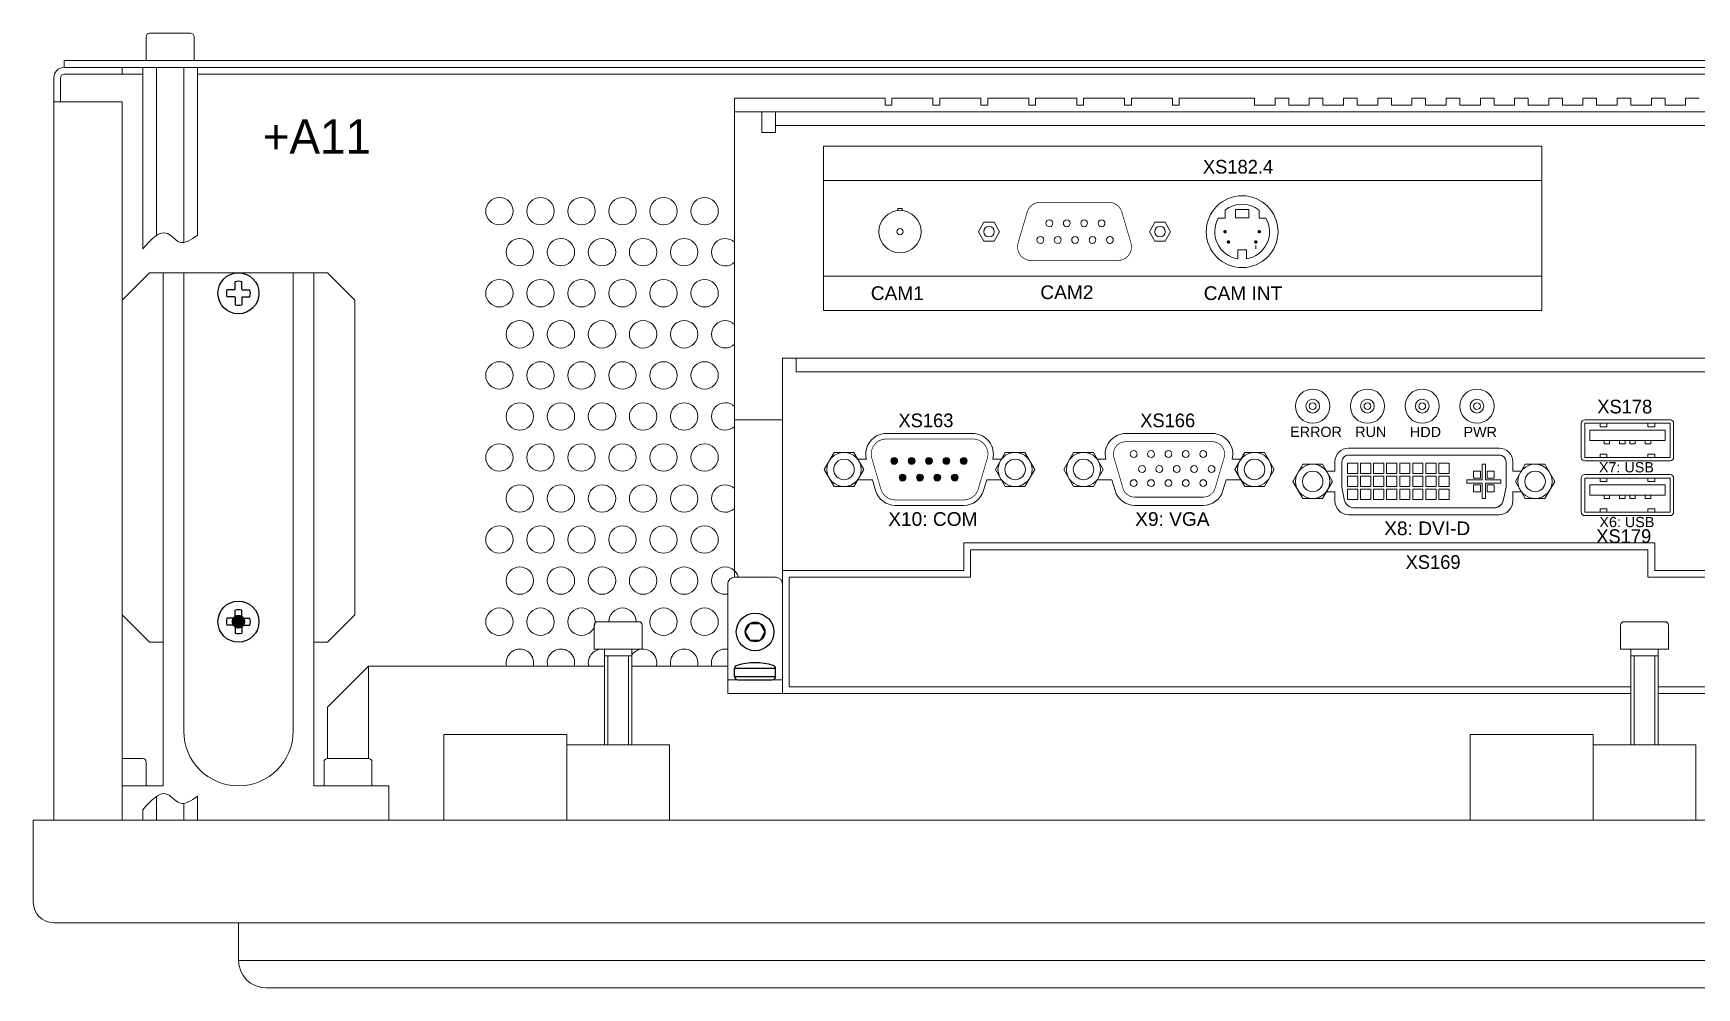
# Model space of a CAD drawing. Extents: x -2364 to 9601, y -871 to 1549.
# Drawn here: x -855.1 to -611.9, y 1388 to 1527.5 of the extents above; entities that cross this region are included whole.
import ezdxf

# ---------------------------------------------------------------- set-up
doc = ezdxf.new("R2010")
doc.units = 0
doc.layers.get('0').update_dxf_attribs({"linetype": 'CONTINUOUS'})
for name, color, linetype in [('50C', 7, 'CONTINUOUS'), ('AFBUS', 8, 'CONTINUOUS'), ('BAK', 134, 'CONTINUOUS'), ('FUNKTIEPL', 230, 'CONTINUOUS'), ('KAP_PPC_RV', 21, 'CONTINUOUS'), ('NRS', 1, 'CONTINUOUS'), ('ONDERDELEN', 7, 'CONTINUOUS'), ('SCHROEFDRAAD', 30, 'CONTINUOUS')]:
    doc.layers.add(name, color=color, linetype=linetype)

# ---------------------------------------------------------------- blocks, each defined once
blk = doc.blocks.new('DIN912_M3_TV')
for p, q in [((-1.44, 0), (-0.72, 1.25)), ((-0.72, -1.25), (-1.44, 0)), ((-0.72, 1.25), (0.72, 1.25)), ((0.72, 1.25), (1.44, 0)), ((1.44, 0), (0.72, -1.25)), ((0.72, -1.25), (-0.72, -1.25))]:
    blk.add_line(p, q)
for radius in [2.75, 1.44]:
    blk.add_circle((0, 0), radius)
blk = doc.blocks.new('DIN7985_M3_SV')
for p, q in [((0, 2.5), (0, -2.5)), ((0.5, 3), (0.5, -3)), ((0.5, 3), (1.64, 3)), ((1.64, -3), (1.64, 3)), ((0.5, -3), (1.64, -3))]:
    blk.add_line(p, q)
for centre, radius, start, end in [((0.5, 2.5), 0.5, 90, 180), ((1.64, 2.5), 0.5, 16.6015, 90), ((-6.75, 0), 9.25, 343.3985, 16.6015), ((0.5, -2.5), 0.5, 180, 270), ((1.64, -2.5), 0.5, 270, 343.3985)]:
    blk.add_arc(centre, radius, start, end)
blk = doc.blocks.new('DIN7985_M3_TV')
for p, q in [((-0.56, 0.5), (-1.68, 0.5)), ((-0.5, 0.56), (-0.5, 1.68)), ((0.5, 0.56), (0.5, 1.68)), ((0.56, 0.5), (1.68, 0.5)), ((-0.56, -0.5), (-1.68, -0.5)), ((-0.5, -0.56), (-0.5, -1.68)), ((0.5, -0.56), (0.5, -1.68)), ((0.56, -0.5), (1.68, -0.5))]:
    blk.add_line(p, q)
blk.add_circle((0, 0), 3)
for radius, start, end in [(1.75, 163.3985, 196.6015), (0.75, 131.8103, 138.1897), (1.75, 73.3985, 106.6015), (0.75, 41.8103, 48.1897), (1.75, 343.3985, 16.6015), (0.75, 221.8103, 228.1897), (1.75, 253.3985, 286.6015), (0.75, 311.8103, 318.1897)]:
    blk.add_arc((0, 0), radius, start, end)

msp = doc.modelspace()

# ---------------------------------------------------------------- linework, layer by layer
at = {"color": 7, "lineweight": 15}
for p, q in [((-838.5542, 1527.03849), (-838.5542, 1523.53849)), ((-832.0542, 1527.53849), (-838.0542, 1527.53849)), ((-831.5542, 1523.53849), (-831.5542, 1527.03849)), ((-838.5542, 1523.53849), (-831.5542, 1523.53849)), ((-752.55419, 1518.03849), (-730.55419, 1518.03849)), ((-752.55419, 1518.03849), (-752.55419, 1448.03849)), ((-730.55419, 1518.03849), (-730.55419, 1517.03849)), ((-729.55419, 1518.03849), (-729.55419, 1517.03849)), ((-729.55419, 1518.03849), (-723.55419, 1518.03849)), ((-723.55419, 1518.03849), (-723.55419, 1517.03849)), ((-723.55419, 1518.03849), (-723.55419, 1517.03849)), ((-722.55419, 1518.03849), (-722.55419, 1517.03849)), ((-722.55419, 1518.03849), (-716.55419, 1518.03849)), ((-716.55419, 1518.03849), (-716.55419, 1517.03849)), ((-716.55419, 1518.03849), (-716.55419, 1517.03849)), ((-715.55419, 1518.03849), (-715.55419, 1517.03849)), ((-715.55419, 1518.03849), (-709.55419, 1518.03849)), ((-709.55419, 1518.03849), (-709.55419, 1517.03849)), ((-709.55419, 1518.03849), (-709.55419, 1517.03849)), ((-708.55419, 1518.03849), (-708.55419, 1517.03849)), ((-708.55419, 1518.03849), (-702.55419, 1518.03849)), ((-702.55419, 1518.03849), (-702.55419, 1517.03849)), ((-702.55419, 1518.03849), (-702.55419, 1517.03849)), ((-701.55419, 1518.03849), (-701.55419, 1517.03849)), ((-701.55419, 1518.03849), (-695.55419, 1518.03849)), ((-695.55419, 1518.03849), (-695.55419, 1517.03849)), ((-695.55419, 1518.03849), (-695.55419, 1517.03849)), ((-694.55419, 1518.03849), (-694.55419, 1517.03849)), ((-694.55419, 1518.03849), (-688.55419, 1518.03849)), ((-688.55419, 1518.03849), (-688.55419, 1517.03849)), ((-687.55419, 1518.03849), (-687.55419, 1517.03849)), ((-687.55419, 1518.03849), (-676.55419, 1518.03849)), ((-676.55419, 1518.03849), (-676.55419, 1517.03849)), ((-673.55419, 1518.03849), (-673.55419, 1517.03849)), ((-673.55419, 1518.03849), (-671.55419, 1518.03849)), ((-671.55419, 1518.03849), (-671.55419, 1517.03849)), ((-668.55419, 1518.03849), (-668.55419, 1517.03849)), ((-668.55419, 1518.03849), (-666.55419, 1518.03849)), ((-666.55419, 1518.03849), (-666.55419, 1517.03849)), ((-663.55419, 1518.03849), (-663.55419, 1517.03849)), ((-663.55419, 1518.03849), (-661.55419, 1518.03849)), ((-661.55419, 1518.03849), (-661.55419, 1517.03849)), ((-658.55419, 1518.03849), (-658.55419, 1517.03849)), ((-658.55419, 1518.03849), (-656.55419, 1518.03849)), ((-656.55419, 1518.03849), (-656.55419, 1517.03849)), ((-653.55419, 1518.03849), (-653.55419, 1517.03849)), ((-653.55419, 1518.03849), (-651.55419, 1518.03849)), ((-651.55419, 1518.03849), (-651.55419, 1517.03849)), ((-648.55419, 1518.03849), (-648.55419, 1517.03849)), ((-648.55419, 1518.03849), (-646.55419, 1518.03849)), ((-646.55419, 1518.03849), (-646.55419, 1517.03849)), ((-643.55419, 1518.03849), (-643.55419, 1517.03849)), ((-643.55419, 1518.03849), (-641.55419, 1518.03849)), ((-641.55419, 1518.03849), (-641.55419, 1517.03849)), ((-638.55419, 1518.03849), (-638.55419, 1517.03849)), ((-638.55419, 1518.03849), (-636.55419, 1518.03849)), ((-636.55419, 1518.03849), (-636.55419, 1517.03849)), ((-633.55419, 1518.03849), (-633.55419, 1517.03849)), ((-633.55419, 1518.03849), (-631.55419, 1518.03849)), ((-631.55419, 1518.03849), (-631.55419, 1517.03849)), ((-628.55419, 1518.03849), (-628.55419, 1517.03849)), ((-628.55419, 1518.03849), (-626.55419, 1518.03849)), ((-626.55419, 1518.03849), (-626.55419, 1517.03849)), ((-623.55419, 1518.03849), (-623.55419, 1517.03849)), ((-623.55419, 1518.03849), (-621.55419, 1518.03849)), ((-621.55419, 1518.03849), (-621.55419, 1517.03849)), ((-618.55419, 1518.03849), (-618.55419, 1517.03849)), ((-618.55419, 1518.03849), (-616.55419, 1518.03849)), ((-616.55419, 1518.03849), (-616.55419, 1517.03849)), ((-613.55419, 1518.03849), (-613.55419, 1517.03849)), ((-613.55419, 1518.03849), (-611.55419, 1518.03849)), ((-752.55419, 1516.03849), (-494.55419, 1516.03849)), ((-748.55419, 1516.03849), (-748.55419, 1513.03849)), ((-746.55419, 1516.03849), (-746.55419, 1513.03849)), ((-730.55419, 1517.03849), (-729.55419, 1517.03849)), ((-723.55419, 1517.03849), (-722.55419, 1517.03849)), ((-716.55419, 1517.03849), (-715.55419, 1517.03849)), ((-709.55419, 1517.03849), (-708.55419, 1517.03849)), ((-702.55419, 1517.03849), (-701.55419, 1517.03849)), ((-695.55419, 1517.03849), (-694.55419, 1517.03849)), ((-688.55419, 1517.03849), (-687.55419, 1517.03849)), ((-676.55419, 1517.03849), (-673.55419, 1517.03849)), ((-671.55419, 1517.03849), (-668.55419, 1517.03849)), ((-666.55419, 1517.03849), (-663.55419, 1517.03849)), ((-661.55419, 1517.03849), (-658.55419, 1517.03849)), ((-656.55419, 1517.03849), (-653.55419, 1517.03849)), ((-651.55419, 1517.03849), (-648.55419, 1517.03849)), ((-646.55419, 1517.03849), (-643.55419, 1517.03849)), ((-641.55419, 1517.03849), (-638.55419, 1517.03849)), ((-636.55419, 1517.03849), (-633.55419, 1517.03849)), ((-631.55419, 1517.03849), (-628.55419, 1517.03849)), ((-626.55419, 1517.03849), (-623.55419, 1517.03849)), ((-621.55419, 1517.03849), (-618.55419, 1517.03849)), ((-616.55419, 1517.03849), (-613.55419, 1517.03849)), ((-748.55419, 1513.03849), (-746.55419, 1513.03849)), ((-746.55419, 1514.03849), (-494.55419, 1514.03849)), ((-739.55419, 1511.03849), (-739.55419, 1487.03849)), ((-739.55419, 1511.03849), (-634.55419, 1511.03849)), ((-634.55419, 1511.03849), (-634.55419, 1487.03849)), ((-739.55419, 1506.03849), (-634.55419, 1506.03849)), ((-739.55419, 1505.03849), (-739.55419, 1492.03849)), ((-677.38124, 1506.03849), (-664.72714, 1506.03849)), ((-664.72714, 1506.03849), (-677.38124, 1506.03849)), ((-634.55419, 1493.03849), (-634.55419, 1506.03849)), ((-838.06497, 1492.53849), (-842.06497, 1488.53849)), ((-838.06497, 1492.53849), (-812.06497, 1492.53849)), ((-836.06497, 1417.53849), (-836.06497, 1492.53849)), ((-836.06497, 1492.53849), (-814.06497, 1492.53849)), ((-833.06497, 1425.53849), (-833.06497, 1492.53849)), ((-817.06497, 1425.53849), (-817.06497, 1492.53849)), ((-814.06497, 1417.53849), (-814.06497, 1492.53849)), ((-808.06497, 1488.53849), (-812.06497, 1492.53849)), ((-739.55419, 1492.03849), (-634.55419, 1492.03849)), ((-636.55419, 1492.03849), (-739.55419, 1492.03849)), ((-842.06497, 1488.53849), (-842.06497, 1442.53849)), ((-808.06497, 1488.53849), (-808.06497, 1442.53849)), ((-739.55419, 1487.03849), (-634.55419, 1487.03849)), ((-745.55419, 1480.03849), (-745.55419, 1471.03849)), ((-745.55419, 1480.03849), (-494.55419, 1480.03849)), ((-743.55419, 1480.03849), (-743.55419, 1478.03849)), ((-743.55419, 1478.03849), (-494.55419, 1478.03849)), ((-752.55419, 1471.03849), (-745.55419, 1471.03849)), ((-745.55419, 1447.03849), (-745.55419, 1471.03849)), ((-628.30419, 1471.03849), (-615.80419, 1471.03849)), ((-717.72714, 1469.03849), (-730.38124, 1469.03849)), ((-730.38124, 1469.03849), (-717.72714, 1469.03849)), ((-682.72714, 1469.03849), (-695.38124, 1469.03849)), ((-628.80419, 1470.53849), (-628.80419, 1465.53849)), ((-628.30419, 1470.53849), (-628.30419, 1465.53849)), ((-615.80419, 1470.53849), (-628.30419, 1470.53849)), ((-627.55419, 1468.03849), (-627.55419, 1469.53849)), ((-627.55419, 1469.53849), (-616.55419, 1469.53849)), ((-626.05419, 1470.53849), (-626.05419, 1470.03849)), ((-625.05419, 1470.03849), (-626.05419, 1470.03849)), ((-625.05419, 1470.53849), (-625.05419, 1470.03849)), ((-619.05419, 1470.03849), (-619.05419, 1470.53849)), ((-618.05419, 1470.03849), (-619.05419, 1470.03849)), ((-618.05419, 1470.03849), (-618.05419, 1470.53849)), ((-616.55419, 1469.53849), (-616.55419, 1468.03849)), ((-615.80419, 1465.53849), (-615.80419, 1470.53849)), ((-615.30419, 1470.53849), (-615.30419, 1465.53849)), ((-737.99756, 1466.28849), (-739.44094, 1463.78849)), ((-735.11081, 1466.28849), (-737.99756, 1466.28849)), ((-733.66744, 1463.78849), (-735.11081, 1466.28849)), ((-714.44094, 1463.78849), (-712.99756, 1466.28849)), ((-712.99756, 1466.28849), (-710.11081, 1466.28849)), ((-710.11081, 1466.28849), (-708.66744, 1463.78849)), ((-702.99756, 1466.28849), (-704.44094, 1463.78849)), ((-700.11081, 1466.28849), (-702.99756, 1466.28849)), ((-698.66744, 1463.78849), (-700.11081, 1466.28849)), ((-679.44094, 1463.78849), (-677.99756, 1466.28849)), ((-677.99756, 1466.28849), (-675.11081, 1466.28849)), ((-675.11081, 1466.28849), (-673.66744, 1463.78849)), ((-662.80419, 1466.89849), (-640.80419, 1466.89849)), ((-616.55419, 1468.03849), (-627.55419, 1468.03849)), ((-625.45419, 1467.53849), (-625.45419, 1468.03849)), ((-624.65419, 1467.53849), (-625.45419, 1467.53849)), ((-624.65419, 1467.53849), (-624.65419, 1468.03849)), ((-623.20419, 1467.53849), (-623.20419, 1468.03849)), ((-622.40419, 1467.53849), (-623.20419, 1467.53849)), ((-622.40419, 1467.53849), (-622.40419, 1468.03849)), ((-621.70419, 1468.03849), (-621.70419, 1467.53849)), ((-620.90419, 1467.53849), (-621.70419, 1467.53849)), ((-620.90419, 1468.03849), (-620.90419, 1467.53849)), ((-619.45419, 1468.03849), (-619.45419, 1467.53849)), ((-618.65419, 1467.53849), (-619.45419, 1467.53849)), ((-618.65419, 1468.03849), (-618.65419, 1467.53849)), ((-739.44094, 1463.78849), (-737.99756, 1461.28849)), ((-735.11081, 1461.28849), (-733.66744, 1463.78849)), ((-734.53346, 1465.28849), (-733.28598, 1465.28849)), ((-713.57492, 1465.28849), (-714.8224, 1465.28849)), ((-712.99756, 1461.28849), (-714.44094, 1463.78849)), ((-708.66744, 1463.78849), (-710.11081, 1461.28849)), ((-704.44094, 1463.78849), (-702.99756, 1461.28849)), ((-700.11081, 1461.28849), (-698.66744, 1463.78849)), ((-699.53346, 1465.28849), (-698.28598, 1465.28849)), ((-678.57492, 1465.28849), (-679.8224, 1465.28849)), ((-677.99756, 1461.28849), (-679.44094, 1463.78849)), ((-673.66744, 1463.78849), (-675.11081, 1461.28849)), ((-669.49756, 1464.53849), (-670.94094, 1462.03849)), ((-666.61081, 1464.53849), (-669.49756, 1464.53849)), ((-665.16744, 1462.03849), (-666.61081, 1464.53849)), ((-664.80419, 1464.89849), (-664.80419, 1463.53849)), ((-663.80419, 1461.17849), (-663.80419, 1464.89849)), ((-662.96419, 1464.69349), (-661.46419, 1464.69349)), ((-662.96419, 1463.19349), (-662.96419, 1464.69349)), ((-662.80419, 1465.89849), (-640.80419, 1465.89849)), ((-661.46419, 1463.19349), (-661.46419, 1464.69349)), ((-661.05919, 1464.69349), (-659.55919, 1464.69349)), ((-661.05919, 1463.19349), (-661.05919, 1464.69349)), ((-659.55919, 1463.19349), (-659.55919, 1464.69349)), ((-659.15419, 1464.69349), (-657.65419, 1464.69349)), ((-659.15419, 1463.19349), (-659.15419, 1464.69349)), ((-657.65419, 1463.19349), (-657.65419, 1464.69349)), ((-657.24919, 1464.69349), (-655.74919, 1464.69349)), ((-657.24919, 1463.19349), (-657.24919, 1464.69349)), ((-655.74919, 1463.19349), (-655.74919, 1464.69349)), ((-655.34419, 1464.69349), (-653.84419, 1464.69349)), ((-655.34419, 1463.19349), (-655.34419, 1464.69349)), ((-653.84419, 1463.19349), (-653.84419, 1464.69349)), ((-653.43919, 1464.69349), (-651.93919, 1464.69349)), ((-653.43919, 1463.19349), (-653.43919, 1464.69349)), ((-651.93919, 1463.19349), (-651.93919, 1464.69349)), ((-651.53419, 1464.69349), (-650.03419, 1464.69349)), ((-651.53419, 1463.19349), (-651.53419, 1464.69349)), ((-650.03419, 1463.19349), (-650.03419, 1464.69349)), ((-649.62919, 1464.69349), (-648.12919, 1464.69349)), ((-649.62919, 1463.19349), (-649.62919, 1464.69349)), ((-648.12919, 1463.19349), (-648.12919, 1464.69349)), ((-643.30419, 1464.53849), (-642.80419, 1464.53849)), ((-643.30419, 1462.28849), (-643.30419, 1464.53849)), ((-642.80419, 1462.28849), (-642.80419, 1464.53849)), ((-639.80419, 1461.17849), (-639.80419, 1464.89849)), ((-638.80419, 1464.89849), (-638.80419, 1463.53849)), ((-638.44094, 1462.03849), (-636.99756, 1464.53849)), ((-636.99756, 1464.53849), (-634.11081, 1464.53849)), ((-634.11081, 1464.53849), (-632.66744, 1462.03849)), ((-628.30419, 1465.53849), (-615.80419, 1465.53849)), ((-628.30419, 1465.03849), (-615.80419, 1465.03849)), ((-626.05419, 1466.03849), (-626.05419, 1465.53849)), ((-626.05419, 1466.03849), (-625.05419, 1466.03849)), ((-625.05419, 1466.03849), (-625.05419, 1465.53849)), ((-619.05419, 1465.53849), (-619.05419, 1466.03849)), ((-619.05419, 1466.03849), (-618.05419, 1466.03849)), ((-618.05419, 1465.53849), (-618.05419, 1466.03849)), ((-737.99756, 1461.28849), (-735.11081, 1461.28849)), ((-734.53346, 1462.28849), (-732.40537, 1462.28849)), ((-731.93581, 1460.69199), (-732.40537, 1462.28849)), ((-715.70301, 1462.28849), (-716.17257, 1460.69199)), ((-713.57492, 1462.28849), (-715.70301, 1462.28849)), ((-710.11081, 1461.28849), (-712.99756, 1461.28849)), ((-702.99756, 1461.28849), (-700.11081, 1461.28849)), ((-699.53346, 1462.28849), (-697.40537, 1462.28849)), ((-696.93581, 1460.69199), (-697.40537, 1462.28849)), ((-680.70301, 1462.28849), (-681.17257, 1460.69199)), ((-678.57492, 1462.28849), (-680.70301, 1462.28849)), ((-675.11081, 1461.28849), (-677.99756, 1461.28849)), ((-670.94094, 1462.03849), (-669.49756, 1459.53849)), ((-666.61081, 1459.53849), (-665.16744, 1462.03849)), ((-666.03346, 1463.53849), (-664.80419, 1463.53849)), ((-662.96419, 1463.19349), (-661.46419, 1463.19349)), ((-662.96419, 1462.78849), (-661.46419, 1462.78849)), ((-662.96419, 1461.28849), (-662.96419, 1462.78849)), ((-662.96419, 1461.28849), (-661.46419, 1461.28849)), ((-661.46419, 1461.28849), (-661.46419, 1462.78849)), ((-661.05919, 1463.19349), (-659.55919, 1463.19349)), ((-661.05919, 1461.28849), (-661.05919, 1462.78849)), ((-661.05919, 1462.78849), (-659.55919, 1462.78849)), ((-661.05919, 1461.28849), (-659.55919, 1461.28849)), ((-659.55919, 1461.28849), (-659.55919, 1462.78849)), ((-659.15419, 1463.19349), (-657.65419, 1463.19349)), ((-659.15419, 1461.28849), (-659.15419, 1462.78849)), ((-659.15419, 1462.78849), (-657.65419, 1462.78849)), ((-659.15419, 1461.28849), (-657.65419, 1461.28849)), ((-657.65419, 1461.28849), (-657.65419, 1462.78849)), ((-657.24919, 1463.19349), (-655.74919, 1463.19349)), ((-657.24919, 1461.28849), (-657.24919, 1462.78849)), ((-657.24919, 1462.78849), (-655.74919, 1462.78849)), ((-657.24919, 1461.28849), (-655.74919, 1461.28849)), ((-655.74919, 1461.28849), (-655.74919, 1462.78849)), ((-655.34419, 1463.19349), (-653.84419, 1463.19349)), ((-655.34419, 1461.28849), (-655.34419, 1462.78849)), ((-655.34419, 1462.78849), (-653.84419, 1462.78849)), ((-655.34419, 1461.28849), (-653.84419, 1461.28849)), ((-653.84419, 1461.28849), (-653.84419, 1462.78849)), ((-653.43919, 1463.19349), (-651.93919, 1463.19349)), ((-653.43919, 1461.28849), (-653.43919, 1462.78849)), ((-653.43919, 1462.78849), (-651.93919, 1462.78849)), ((-653.43919, 1461.28849), (-651.93919, 1461.28849)), ((-651.93919, 1461.28849), (-651.93919, 1462.78849)), ((-651.53419, 1463.19349), (-650.03419, 1463.19349)), ((-651.53419, 1461.28849), (-651.53419, 1462.78849)), ((-651.53419, 1462.78849), (-650.03419, 1462.78849)), ((-651.53419, 1461.28849), (-650.03419, 1461.28849)), ((-650.03419, 1461.28849), (-650.03419, 1462.78849)), ((-649.62919, 1463.19349), (-648.12919, 1463.19349)), ((-649.62919, 1461.28849), (-649.62919, 1462.78849)), ((-649.62919, 1462.78849), (-648.12919, 1462.78849)), ((-649.62919, 1461.28849), (-648.12919, 1461.28849)), ((-648.12919, 1461.28849), (-648.12919, 1462.78849)), ((-645.55419, 1461.78849), (-645.55419, 1462.28849)), ((-645.55419, 1462.28849), (-643.30419, 1462.28849)), ((-645.55419, 1461.78849), (-643.30419, 1461.78849)), ((-644.55419, 1463.53849), (-643.55419, 1463.53849)), ((-644.55419, 1462.53849), (-644.55419, 1463.53849)), ((-644.55419, 1462.53849), (-643.55419, 1462.53849)), ((-644.55419, 1461.53849), (-644.55419, 1460.53849)), ((-644.55419, 1461.53849), (-643.55419, 1461.53849)), ((-643.55419, 1462.53849), (-643.55419, 1463.53849)), ((-643.55419, 1461.53849), (-643.55419, 1460.53849)), ((-643.30419, 1459.53849), (-643.30419, 1461.78849)), ((-642.80419, 1462.28849), (-640.55419, 1462.28849)), ((-642.80419, 1459.53849), (-642.80419, 1461.78849)), ((-642.80419, 1461.78849), (-640.55419, 1461.78849)), ((-642.55419, 1463.53849), (-641.55419, 1463.53849)), ((-642.55419, 1462.53849), (-642.55419, 1463.53849)), ((-642.55419, 1462.53849), (-641.55419, 1462.53849)), ((-642.55419, 1461.53849), (-641.55419, 1461.53849)), ((-642.55419, 1461.53849), (-642.55419, 1460.53849)), ((-641.55419, 1462.53849), (-641.55419, 1463.53849)), ((-641.55419, 1461.53849), (-641.55419, 1460.53849)), ((-640.55419, 1461.78849), (-640.55419, 1462.28849)), ((-637.57492, 1463.53849), (-638.80419, 1463.53849)), ((-636.99756, 1459.53849), (-638.44094, 1462.03849)), ((-632.66744, 1462.03849), (-634.11081, 1459.53849)), ((-628.80419, 1462.53849), (-628.80419, 1457.53849)), ((-628.30419, 1463.03849), (-615.80419, 1463.03849)), ((-615.80419, 1462.53849), (-628.30419, 1462.53849)), ((-628.30419, 1462.53849), (-628.30419, 1457.53849)), ((-627.55419, 1461.53849), (-616.55419, 1461.53849)), ((-627.55419, 1460.03849), (-627.55419, 1461.53849)), ((-626.05419, 1462.53849), (-626.05419, 1462.03849)), ((-625.05419, 1462.03849), (-626.05419, 1462.03849)), ((-625.05419, 1462.53849), (-625.05419, 1462.03849)), ((-619.05419, 1462.03849), (-619.05419, 1462.53849)), ((-618.05419, 1462.03849), (-619.05419, 1462.03849)), ((-618.05419, 1462.03849), (-618.05419, 1462.53849)), ((-616.55419, 1461.53849), (-616.55419, 1460.03849)), ((-615.80419, 1457.53849), (-615.80419, 1462.53849)), ((-615.30419, 1462.53849), (-615.30419, 1457.53849)), ((-669.49756, 1459.53849), (-666.61081, 1459.53849)), ((-666.03346, 1460.53849), (-664.80419, 1460.53849)), ((-664.80419, 1459.17849), (-664.80419, 1460.53849)), ((-663.80419, 1461.17849), (-663.39608, 1459.20414)), ((-662.96419, 1460.88349), (-661.46419, 1460.88349)), ((-662.96419, 1460.88349), (-662.96419, 1459.38349)), ((-662.96419, 1459.38349), (-661.46419, 1459.38349)), ((-661.46419, 1460.88349), (-661.46419, 1459.38349)), ((-661.05919, 1460.88349), (-661.05919, 1459.38349)), ((-661.05919, 1460.88349), (-659.55919, 1460.88349)), ((-661.05919, 1459.38349), (-659.55919, 1459.38349)), ((-659.55919, 1460.88349), (-659.55919, 1459.38349)), ((-659.15419, 1460.88349), (-659.15419, 1459.38349)), ((-659.15419, 1460.88349), (-657.65419, 1460.88349)), ((-659.15419, 1459.38349), (-657.65419, 1459.38349)), ((-657.65419, 1460.88349), (-657.65419, 1459.38349)), ((-657.24919, 1460.88349), (-657.24919, 1459.38349)), ((-657.24919, 1460.88349), (-655.74919, 1460.88349)), ((-657.24919, 1459.38349), (-655.74919, 1459.38349)), ((-655.74919, 1460.88349), (-655.74919, 1459.38349)), ((-655.34419, 1460.88349), (-655.34419, 1459.38349)), ((-655.34419, 1460.88349), (-653.84419, 1460.88349)), ((-655.34419, 1459.38349), (-653.84419, 1459.38349)), ((-653.84419, 1460.88349), (-653.84419, 1459.38349)), ((-653.43919, 1460.88349), (-653.43919, 1459.38349)), ((-653.43919, 1460.88349), (-651.93919, 1460.88349)), ((-653.43919, 1459.38349), (-651.93919, 1459.38349)), ((-651.93919, 1460.88349), (-651.93919, 1459.38349)), ((-651.53419, 1460.88349), (-651.53419, 1459.38349)), ((-651.53419, 1460.88349), (-650.03419, 1460.88349)), ((-651.53419, 1459.38349), (-650.03419, 1459.38349)), ((-650.03419, 1460.88349), (-650.03419, 1459.38349)), ((-649.62919, 1460.88349), (-649.62919, 1459.38349)), ((-649.62919, 1460.88349), (-648.12919, 1460.88349)), ((-649.62919, 1459.38349), (-648.12919, 1459.38349)), ((-648.12919, 1460.88349), (-648.12919, 1459.38349)), ((-644.55419, 1460.53849), (-643.55419, 1460.53849)), ((-643.30419, 1459.53849), (-642.80419, 1459.53849)), ((-642.55419, 1460.53849), (-641.55419, 1460.53849)), ((-639.80419, 1461.17849), (-640.2123, 1459.20414)), ((-637.57492, 1460.53849), (-638.80419, 1460.53849)), ((-638.80419, 1459.17849), (-638.80419, 1460.53849)), ((-634.11081, 1459.53849), (-636.99756, 1459.53849)), ((-616.55419, 1460.03849), (-627.55419, 1460.03849)), ((-625.45419, 1459.53849), (-625.45419, 1460.03849)), ((-624.65419, 1459.53849), (-625.45419, 1459.53849)), ((-624.65419, 1459.53849), (-624.65419, 1460.03849)), ((-623.20419, 1459.53849), (-623.20419, 1460.03849)), ((-622.40419, 1459.53849), (-623.20419, 1459.53849)), ((-622.40419, 1459.53849), (-622.40419, 1460.03849)), ((-621.70419, 1460.03849), (-621.70419, 1459.53849)), ((-620.90419, 1459.53849), (-621.70419, 1459.53849)), ((-620.90419, 1460.03849), (-620.90419, 1459.53849)), ((-619.45419, 1460.03849), (-619.45419, 1459.53849)), ((-618.65419, 1459.53849), (-619.45419, 1459.53849)), ((-618.65419, 1460.03849), (-618.65419, 1459.53849)), ((-719.05067, 1458.53849), (-729.05771, 1458.53849)), ((-684.05067, 1458.53849), (-694.05771, 1458.53849)), ((-662.80419, 1457.17849), (-640.80419, 1457.17849)), ((-661.97305, 1458.17849), (-641.63533, 1458.17849)), ((-628.30419, 1457.53849), (-615.80419, 1457.53849)), ((-628.30419, 1457.03849), (-615.80419, 1457.03849)), ((-626.05419, 1458.03849), (-625.05419, 1458.03849)), ((-626.05419, 1458.03849), (-626.05419, 1457.53849)), ((-625.05419, 1458.03849), (-625.05419, 1457.53849)), ((-619.05419, 1458.03849), (-618.05419, 1458.03849)), ((-619.05419, 1457.53849), (-619.05419, 1458.03849)), ((-618.05419, 1457.53849), (-618.05419, 1458.03849)), ((-719.05419, 1453.03849), (-618.05419, 1453.03849)), ((-719.05419, 1453.03849), (-719.05419, 1449.03849)), ((-718.05419, 1452.03849), (-619.05419, 1452.03849)), ((-718.05419, 1452.03849), (-718.05419, 1448.03849)), ((-619.05419, 1452.03849), (-619.05419, 1448.03849)), ((-618.05419, 1453.03849), (-618.05419, 1449.03849)), ((-745.55419, 1449.03849), (-719.05419, 1449.03849)), ((-618.05419, 1449.03849), (-554.55419, 1449.03849)), ((-753.55419, 1447.03849), (-753.55419, 1431.03849)), ((-752.55419, 1448.03849), (-746.55419, 1448.03849)), ((-745.55419, 1447.03849), (-745.55419, 1431.03849)), ((-744.55419, 1448.03849), (-718.05419, 1448.03849)), ((-744.55419, 1448.03849), (-744.55419, 1432.03849)), ((-619.05419, 1448.03849), (-553.55419, 1448.03849)), ((-838.06497, 1438.53849), (-842.06497, 1442.53849)), ((-808.06497, 1442.53849), (-812.06497, 1438.53849)), ((-773.05419, 1437.53849), (-773.05419, 1441.03849)), ((-772.55419, 1441.53849), (-766.55419, 1441.53849)), ((-766.05419, 1441.03849), (-766.05419, 1437.53849)), ((-623.05419, 1437.53849), (-623.05419, 1441.03849)), ((-622.55419, 1441.53849), (-616.55419, 1441.53849)), ((-616.05419, 1441.03849), (-616.05419, 1437.53849)), ((-838.06497, 1438.53849), (-836.06497, 1438.53849)), ((-814.06497, 1438.53849), (-812.06497, 1438.53849)), ((-766.05419, 1437.53849), (-773.05419, 1437.53849)), ((-771.55419, 1423.53849), (-771.55419, 1437.53849)), ((-767.55419, 1423.53849), (-767.55419, 1437.53849)), ((-616.05419, 1437.53849), (-623.05419, 1437.53849)), ((-621.55419, 1423.53849), (-621.55419, 1437.53849)), ((-617.55419, 1423.53849), (-617.55419, 1437.53849)), ((-812.05419, 1429.03849), (-806.05419, 1435.03849)), ((-806.05419, 1435.03849), (-771.55419, 1435.03849)), ((-806.05419, 1435.03849), (-806.05419, 1421.53849)), ((-767.55419, 1436.53849), (-771.55419, 1436.53849)), ((-767.55419, 1435.03849), (-753.55419, 1435.03849)), ((-617.55419, 1436.53849), (-621.55419, 1436.53849)), ((-753.55419, 1433.03849), (-745.55419, 1433.03849)), ((-744.55419, 1432.03849), (-621.55419, 1432.03849)), ((-617.55419, 1432.03849), (-495.55419, 1432.03849)), ((-753.55419, 1431.03849), (-621.55419, 1431.03849)), ((-617.55419, 1431.03849), (-490.05419, 1431.03849)), ((-812.05419, 1429.03849), (-812.05419, 1421.53849)), ((-777.05419, 1425.03849), (-795.05419, 1425.03849)), ((-795.05419, 1425.03849), (-795.05419, 1412.53849)), ((-777.05419, 1425.03849), (-777.05419, 1423.53849)), ((-627.05419, 1425.03849), (-645.05419, 1425.03849)), ((-645.05419, 1425.03849), (-645.05419, 1412.53849)), ((-627.05419, 1425.03849), (-627.05419, 1423.03849)), ((-777.05419, 1412.53849), (-777.05419, 1423.53849)), ((-777.05419, 1423.53849), (-762.05419, 1423.53849)), ((-762.05419, 1423.53849), (-762.05419, 1412.53849)), ((-627.05419, 1423.53849), (-612.05419, 1423.53849)), ((-627.05419, 1412.53849), (-627.05419, 1423.53849)), ((-612.05419, 1423.53849), (-612.05419, 1412.53849)), ((-839.05419, 1421.53849), (-842.0542, 1421.53849)), ((-838.55419, 1417.53849), (-838.55419, 1421.03849)), ((-812.55419, 1421.03849), (-812.55419, 1417.53849)), ((-806.05419, 1421.53849), (-812.05419, 1421.53849)), ((-805.55419, 1417.53849), (-805.55419, 1421.03849)), ((-762.05419, 1412.53849), (-762.05419, 1420.53849)), ((-612.05419, 1412.53849), (-612.05419, 1420.53849)), ((-842.0542, 1417.53849), (-836.06497, 1417.53849)), ((-842.0542, 1417.53849), (-838.55419, 1417.53849)), ((-814.06497, 1417.53849), (-803.06497, 1417.53849)), ((-812.55419, 1417.53849), (-805.55419, 1417.53849)), ((-803.06497, 1412.53849), (-803.06497, 1417.53849)), ((-855.05419, 1412.53849), (-855.05419, 1400.53849)), ((-855.05419, 1412.53849), (-490.05419, 1412.53849)), ((-847.06497, 1412.53849), (-803.06497, 1412.53849)), ((-852.05419, 1397.53849), (-388.05419, 1397.53849)), ((-825.05419, 1397.53849), (-825.05419, 1392.03849)), ((-825.05419, 1392.03849), (-415.05419, 1392.03849)), ((-821.05419, 1388.03849), (-419.05419, 1388.03849))]:
    msp.add_line(p, q, dxfattribs=at)
for points in [[(-730.38124, 1468.23849, 0.1, 0.1, 0), (-717.72714, 1468.23849, 0.1, 0.1, -0.500705616), (-715.61653, 1465.41772, 0.1, 0.1, 0), (-716.94006, 1460.91772, 0.1, 0.1, -0.332706414), (-719.05067, 1459.33849, 0.1, 0.1, 0), (-729.05771, 1459.33849, 0.1, 0.1, -0.332706414), (-731.16832, 1460.91772, 0.1, 0.1, 0), (-732.49185, 1465.41772, 0.1, 0.1, -0.500705616)], [(-695.38124, 1467.83849, 0.1, 0.1, 0), (-682.72714, 1467.83849, 0.1, 0.1, -0.500705616), (-681.00028, 1465.53059, 0.1, 0.1, 0), (-682.32381, 1461.03059, 0.1, 0.1, -0.332706414), (-684.05067, 1459.73849, 0.1, 0.1, 0), (-694.05771, 1459.73849, 0.1, 0.1, -0.332706414), (-695.78457, 1461.03059, 0.1, 0.1, 0), (-697.1081, 1465.53059, 0.1, 0.1, -0.500705616)]]:
    msp.add_lwpolyline(points, format="xyseb", close=True, dxfattribs=at)
at = {"color": 7, "lineweight": 15, "const_width": 0.5}
for points in [[(-728.97214, 1465.03849, 1), (-729.47214, 1465.03849, 1)], [(-726.43214, 1465.03849, 1), (-726.93214, 1465.03849, 1)], [(-723.89214, 1465.03849, 1), (-724.39214, 1465.03849, 1)], [(-721.35214, 1465.03849, 1), (-721.85214, 1465.03849, 1)], [(-718.81214, 1465.03849, 1), (-719.31214, 1465.03849, 1)], [(-727.7552, 1462.59751, 1), (-728.2552, 1462.59751, 1)], [(-725.2152, 1462.59751, 1), (-725.7152, 1462.59751, 1)], [(-722.6752, 1462.59751, 1), (-723.1752, 1462.59751, 1)], [(-720.1352, 1462.59751, 1), (-720.6352, 1462.59751, 1)]]:
    msp.add_lwpolyline(points, format="xyb", close=True, dxfattribs=at)
at = {"color": 7, "lineweight": 15, "const_width": 0.1}
msp.add_lwpolyline([(-662.80419, 1465.89849), (-640.80419, 1465.89849, -0.414213562), (-639.80419, 1464.89849), (-639.80419, 1461.17849), (-640.2123, 1459.20414, -0.389264752), (-641.63533, 1458.17849), (-661.97305, 1458.17849, -0.322822806), (-663.39608, 1459.20414), (-663.80419, 1461.17849), (-663.80419, 1464.89849, -0.414213562), (-662.80419, 1465.89849, -1)], format="xyb", dxfattribs=at)
at = {"color": 7, "lineweight": 15}
for centre, radius in [((-668.05419, 1473.03849), 2.5), ((-668.05419, 1473.03849), 1), ((-668.05419, 1473.03849), 0.5), ((-660.05419, 1473.03849), 2.5), ((-660.05419, 1473.03849), 1), ((-660.05419, 1473.03849), 0.5), ((-652.05419, 1473.03849), 2.5), ((-652.05419, 1473.03849), 1), ((-652.05419, 1473.03849), 0.5), ((-644.05419, 1473.03849), 2.5), ((-644.05419, 1473.03849), 1), ((-644.05419, 1473.03849), 0.5), ((-736.55419, 1463.78849), 2.5), ((-711.55419, 1463.78849), 2.5), ((-701.55419, 1463.78849), 2.5), ((-676.55419, 1463.78849), 2.5), ((-736.55419, 1463.78849), 1.5), ((-729.22214, 1465.03849), 0.5), ((-726.68214, 1465.03849), 0.5), ((-724.14214, 1465.03849), 0.5), ((-721.60214, 1465.03849), 0.5), ((-719.06214, 1465.03849), 0.5), ((-711.55419, 1463.78849), 1.5), ((-701.55419, 1463.78849), 1.5), ((-676.55419, 1463.78849), 1.5), ((-668.05419, 1462.03849), 2.5), ((-635.55419, 1462.03849), 2.5), ((-728.0052, 1462.59751), 0.5), ((-725.4652, 1462.59751), 0.5), ((-722.9252, 1462.59751), 0.5), ((-720.3852, 1462.59751), 0.5), ((-668.05419, 1462.03849), 1.5), ((-635.55419, 1462.03849), 1.5)]:
    msp.add_circle(centre, radius, dxfattribs=at)
for centre, radius, start, end in [((-838.0542, 1527.03849), 0.5, 90, 180), ((-832.0542, 1527.03849), 0.5, 0, 90), ((-628.30419, 1470.53849), 0.5, 90, 180), ((-615.80419, 1470.53849), 0.5, 0, 90), ((-730.38124, 1466.03849), 3, 90, 194.4775122), ((-717.72714, 1466.03849), 3, 345.5224878, 90), ((-695.38124, 1466.03849), 3, 90, 194.4775122), ((-682.72714, 1466.03849), 3, 345.5224878, 90), ((-662.80419, 1464.89849), 2, 90, 180), ((-640.80419, 1464.89849), 2, 0, 90), ((-662.80419, 1464.89849), 1, 90, 180), ((-640.80419, 1464.89849), 1, 0, 90), ((-628.30419, 1465.53849), 0.5, 180, 270), ((-615.80419, 1465.53849), 0.5, 270, 0), ((-628.30419, 1462.53849), 0.5, 90, 180), ((-615.80419, 1462.53849), 0.5, 0, 90), ((-729.05771, 1461.53849), 3, 196.3895403, 270), ((-719.05067, 1461.53849), 3, 270, 343.6104597), ((-694.05771, 1461.53849), 3, 196.3895403, 270), ((-684.05067, 1461.53849), 3, 270, 343.6104597), ((-662.80419, 1459.17849), 2, 180, 270), ((-661.97305, 1459.67849), 1.5, 198.4349488, 270), ((-641.63533, 1459.67849), 1.5, 270, 341.5650512), ((-640.80419, 1459.17849), 2, 270, 0), ((-628.30419, 1457.53849), 0.5, 180, 270), ((-615.80419, 1457.53849), 0.5, 270, 0), ((-752.55419, 1447.03849), 1, 90, 180), ((-746.55419, 1447.03849), 1, 0, 90), ((-772.55419, 1441.03849), 0.5, 90, 180), ((-766.55419, 1441.03849), 0.5, 0, 90), ((-622.55419, 1441.03849), 0.5, 90, 180), ((-616.55419, 1441.03849), 0.5, 0, 90), ((-825.06497, 1425.53849), 8, 180, 0), ((-839.05419, 1421.03849), 0.5, 0, 90), ((-812.05419, 1421.03849), 0.5, 90, 180), ((-806.05419, 1421.03849), 0.5, 0, 90), ((-852.05419, 1400.53849), 3, 180, 270), ((-821.05419, 1392.03849), 4, 180, 270)]:
    msp.add_arc(centre, radius, start, end, dxfattribs=at)
at = {"layer": '50C', "color": 7, "lineweight": 15, "const_width": 1}
msp.add_lwpolyline([(-825.56497, 1441.53849, 1), (-824.56497, 1441.53849, 1)], format="xyb", close=True, dxfattribs=at)
at = {"layer": 'AFBUS', "color": 7, "lineweight": 15}
for p, q in [((-839.0542, 1522.53849), (-831.0542, 1522.53849)), ((-839.0542, 1496.01993), (-839.0542, 1522.53849)), ((-837.0542, 1497.97545), (-837.0542, 1522.53849)), ((-833.0542, 1496.96638), (-833.0542, 1522.53849)), ((-831.0542, 1498.01993), (-831.0542, 1522.53849)), ((-837.0542, 1412.53849), (-837.0542, 1415.99401)), ((-831.0542, 1412.53849), (-831.0542, 1416.03849)), ((-839.0542, 1412.53849), (-839.0542, 1414.03849)), ((-833.0542, 1412.53849), (-833.0542, 1414.98494)), ((-839.0542, 1412.53849), (-831.0542, 1412.53849))]:
    msp.add_line(p, q, dxfattribs=at)
for points in [[(-839.0542, 1496.01993), (-835.41486, 1498.26993), (-833.66486, 1497.01993), (-831.0542, 1498.01993)], [(-839.0542, 1414.03849), (-835.41486, 1416.28849), (-833.66486, 1415.03849), (-831.0542, 1416.03849)]]:
    msp.add_spline(points, degree=3, dxfattribs=at)
at = {"layer": 'BAK', "color": 7, "lineweight": 15}
for p, q in [((-728.67997, 1501.62599), (-728.67997, 1501.93474)), ((-728.67997, 1501.93474), (-728.06247, 1501.93474)), ((-728.06247, 1501.93474), (-728.06247, 1501.62599)), ((-681.85119, 1500.53849), (-680.87122, 1500.53849)), ((-680.87122, 1500.53849), (-680.87122, 1501.67858)), ((-677.4156, 1501.77687), (-679.32685, 1501.77687)), ((-679.32685, 1501.77687), (-679.32685, 1500.54187)), ((-679.32685, 1500.54187), (-677.4156, 1500.54187)), ((-677.4156, 1500.54187), (-677.4156, 1501.77687)), ((-675.87122, 1500.53849), (-675.87122, 1501.67858)), ((-674.89125, 1500.53849), (-675.87122, 1500.53849)), ((-716.1431, 1499.92786), (-716.91497, 1498.53849)), ((-716.91497, 1498.53849), (-716.1431, 1497.14911)), ((-714.59935, 1499.92786), (-716.1431, 1499.92786)), ((-713.82747, 1498.53849), (-714.59935, 1499.92786)), ((-714.59935, 1497.14911), (-713.82747, 1498.53849)), ((-691.1431, 1499.92786), (-691.91497, 1498.53849)), ((-691.91497, 1498.53849), (-691.1431, 1497.14911)), ((-689.59935, 1499.92786), (-691.1431, 1499.92786)), ((-688.82747, 1498.53849), (-689.59935, 1499.92786)), ((-689.59935, 1497.14911), (-688.82747, 1498.53849)), ((-716.1431, 1497.14911), (-714.59935, 1497.14911)), ((-691.1431, 1497.14911), (-689.59935, 1497.14911)), ((-678.98872, 1494.57252), (-678.98872, 1495.89224)), ((-678.98872, 1495.89224), (-677.75372, 1495.89224)), ((-677.75372, 1495.89224), (-677.75372, 1494.57252)), ((-676.37122, 1496.03849), (-676.37122, 1496.53849))]:
    msp.add_line(p, q, dxfattribs=at)
for points, const_width in [([(-696.54417, 1494.32576), (-709.19828, 1494.32576, -0.500705616), (-711.11701, 1496.89009), (-709.79348, 1501.39009, -0.332706414), (-707.87475, 1502.82576), (-697.8677, 1502.82576, -0.332706414), (-695.94897, 1501.39009), (-694.62544, 1496.89009, -0.500705616)], 0.1), ([(-680.74622, 1498.53849, -1), (-680.99622, 1498.53849, -1)], 0.25), ([(-675.74622, 1498.53849, -1), (-675.99622, 1498.53849, -1)], 0.25), ([(-680.24622, 1497.03849, -1), (-680.49622, 1497.03849, -1)], 0.25), ([(-676.24622, 1497.03849, -1), (-676.49622, 1497.03849, -1)], 0.25)]:
    msp.add_lwpolyline(points, format="xyb", close=True, dxfattribs=dict(at, const_width=const_width))
for centre, radius in [((-678.37122, 1498.53849), 5.24875), ((-728.37122, 1498.53849), 3.09136), ((-706.54021, 1499.76674), 0.5), ((-704.00021, 1499.76674), 0.5), ((-701.46021, 1499.76674), 0.5), ((-698.92021, 1499.76674), 0.5), ((-728.37122, 1498.53849), 0.46313), ((-715.37122, 1498.53849), 0.77187), ((-707.86327, 1497.32576), 0.5), ((-705.32327, 1497.32576), 0.5), ((-702.78327, 1497.32576), 0.5), ((-700.24327, 1497.32576), 0.5), ((-697.70327, 1497.32576), 0.5), ((-690.37122, 1498.53849), 0.77187)]:
    msp.add_circle(centre, radius, dxfattribs=at)
for start, end in [(51.47479, 128.52521), (150.1132575, 261.2538377), (278.7461623, 29.8867425)]:
    msp.add_arc((-678.37122, 1498.53849), 4.01375, start, end, dxfattribs=at)
at = {"layer": 'KAP_PPC_RV', "color": 7, "lineweight": 15}
for p, q in [((-850.5542, 1523.53849), (-850.5542, 1522.53849)), ((-389.5542, 1523.53849), (-850.5542, 1523.53849)), ((-850.5542, 1522.53849), (-389.5542, 1522.53849)), ((-842.0542, 1522.53849), (-842.0542, 1521.53849)), ((-852.0542, 1521.03849), (-852.0542, 1412.53849)), ((-851.0542, 1521.03849), (-851.0542, 1521.03849)), ((-851.0542, 1521.03849), (-851.0542, 1517.53849)), ((-842.0542, 1521.53849), (-850.5542, 1521.53849)), ((-842.0542, 1521.53849), (-839.0542, 1521.53849)), ((-831.0542, 1521.53849), (-409.05418, 1521.53849)), ((-842.0542, 1517.53849), (-852.0542, 1517.53849)), ((-842.0542, 1517.53849), (-842.0542, 1412.53849))]:
    msp.add_line(p, q, dxfattribs=at)
for centre in [(-786.9292, 1501.53849), (-780.9292, 1501.53849), (-774.9292, 1501.53849), (-768.9292, 1501.53849), (-762.9292, 1501.53849), (-756.9292, 1501.53849), (-783.9292, 1495.53849), (-777.9292, 1495.53849), (-771.9292, 1495.53849), (-765.9292, 1495.53849), (-759.9292, 1495.53849), (-786.9292, 1489.53849), (-780.9292, 1489.53849), (-774.9292, 1489.53849), (-768.9292, 1489.53849), (-762.9292, 1489.53849), (-756.9292, 1489.53849), (-783.9292, 1483.53849), (-777.9292, 1483.53849), (-771.9292, 1483.53849), (-765.9292, 1483.53849), (-759.9292, 1483.53849), (-786.9292, 1477.53849), (-780.9292, 1477.53849), (-774.9292, 1477.53849), (-768.9292, 1477.53849), (-762.9292, 1477.53849), (-756.9292, 1477.53849), (-783.9292, 1471.53849), (-777.9292, 1471.53849), (-771.9292, 1471.53849), (-765.9292, 1471.53849), (-759.9292, 1471.53849), (-786.9292, 1465.53849), (-780.9292, 1465.53849), (-774.9292, 1465.53849), (-768.9292, 1465.53849), (-762.9292, 1465.53849), (-756.9292, 1465.53849), (-783.9292, 1459.53849), (-777.9292, 1459.53849), (-771.9292, 1459.53849), (-765.9292, 1459.53849), (-759.9292, 1459.53849), (-786.9292, 1453.53849), (-780.9292, 1453.53849), (-774.9292, 1453.53849), (-768.9292, 1453.53849), (-762.9292, 1453.53849), (-756.9292, 1453.53849), (-783.9292, 1447.53849), (-777.9292, 1447.53849), (-771.9292, 1447.53849), (-765.9292, 1447.53849), (-759.9292, 1447.53849), (-786.9292, 1441.53849), (-780.9292, 1441.53849), (-774.9292, 1441.53849), (-762.9292, 1441.53849), (-756.9292, 1441.53849)]:
    msp.add_circle(centre, 2, dxfattribs=at)
for centre, radius, start, end in [((-850.5542, 1521.03849), 1.5, 90, 180), ((-850.5542, 1521.03849), 0.5, 90, 180), ((-753.9292, 1495.53849), 2, 46.5669994, 313.4330006), ((-753.9292, 1483.53849), 2, 46.5669994, 313.4330006), ((-753.9292, 1471.53849), 2, 46.5669994, 313.4330006), ((-753.9292, 1459.53849), 2, 46.5669994, 313.4330006), ((-753.9292, 1447.53849), 2, 14.4775283, 280.807266), ((-768.9292, 1441.53849), 2, 0.0000156, 179.9999844), ((-783.9292, 1435.53849), 2, 345.522504, 194.477496), ((-777.9292, 1435.53849), 2, 345.522504, 194.477496), ((-771.9292, 1435.53849), 2, 79.192734, 194.477496), ((-765.9292, 1435.53849), 2, 345.522504, 144.3403342), ((-759.9292, 1435.53849), 2, 345.522504, 194.477496), ((-753.9292, 1435.53849), 2, 79.192734, 194.477496)]:
    msp.add_arc(centre, radius, start, end, dxfattribs=at)
at = {"layer": 'ONDERDELEN', "color": 7, "lineweight": 15}
for centre in [(-694.22214, 1466.03849), (-691.68214, 1466.03849), (-689.14214, 1466.03849), (-686.60214, 1466.03849), (-684.06214, 1466.03849), (-693.0052, 1463.84751), (-690.4652, 1463.84751), (-687.9252, 1463.84751), (-685.3852, 1463.84751), (-682.83809, 1463.84751), (-694.22214, 1461.78849), (-691.68214, 1461.78849), (-689.14214, 1461.78849), (-686.60214, 1461.78849), (-684.06214, 1461.78849)]:
    msp.add_circle(centre, 0.5, dxfattribs=at)
at = {"layer": 'SCHROEFDRAAD', "color": 7, "lineweight": 15}
for p, q in [((-771.05419, 1423.53849), (-771.05419, 1436.53849)), ((-768.05419, 1423.53849), (-768.05419, 1436.53849)), ((-621.05419, 1423.53849), (-621.05419, 1436.53849)), ((-618.05419, 1423.53849), (-618.05419, 1436.53849))]:
    msp.add_line(p, q, dxfattribs=at)

# ---------------------------------------------------------------- block references
at = {"color": 7, "lineweight": 15}
for name, p in [('DIN7985_M3_TV', (-825.06497, 1489.53849)), ('DIN7985_M3_TV', (-825.06497, 1441.53849)), ('DIN912_M3_TV', (-749.55419, 1440.03849))]:
    msp.add_blockref(name, p, dxfattribs=at)
at = {"color": 7, "lineweight": 15, "rotation": 90}
msp.add_blockref('DIN7985_M3_SV', (-749.55419, 1433.03849), dxfattribs=at)

# ---------------------------------------------------------------- texts
at = {"layer": 'FUNKTIEPL', "color": 7, "lineweight": 15, "width": 20, "attachment_point": 8}
for s, insert, char_height in [('{\\fArial|b0|i0|c0|p34;CAM1}', (-728.76435, 1488.52526), 2), ('{\\fArial|b0|i0|c0|p34;CAM2}', (-703.98282, 1488.66208), 2), ('{\\fArial|b0|i0|c0|p34;CAM INT}', (-678.24289, 1488.52526), 2), ('\\fArial|b0|i0|c0|p34;ERROR', (-667.57121, 1468.5165), 1.5), ('\\fArial|b0|i0|c0|p34;RUN', (-659.57121, 1468.5165), 1.5), ('\\fArial|b0|i0|c0|p34;HDD', (-651.57121, 1468.5165), 1.5), ('\\fArial|b0|i0|c0|p34;PWR', (-643.57121, 1468.5165), 1.5), ('\\fArial|b0|i0|c0|p34;X7: USB', (-622.20733, 1463.33755), 1.5), ('\\fArial|b0|i0|c0|p34;X10: COM', (-723.57121, 1455.5165), 2), ('\\fArial|b0|i0|c0|p34;X9: VGA', (-688.57121, 1455.5165), 2), ('\\fArial|b0|i0|c0|p34;X6: USB', (-622.13478, 1455.33484), 1.5), ('\\fArial|b0|i0|c0|p34;X8: DVI-D', (-651.32121, 1454.1565), 2)]:
    msp.add_mtext(s, dxfattribs=dict(at, insert=insert, char_height=char_height))
at = {"layer": 'NRS', "color": 7, "lineweight": 15}
for s, height, p in [('+A11', 5, (-821.50938, 1509.95826)), ('XS182.4', 2, (-684.09851, 1507.02988)), ('XS178', 2, (-626.46276, 1471.98065)), ('XS163', 2, (-728.59912, 1469.95826)), ('XS166', 2, (-693.26462, 1469.95826)), ('XS179', 2, (-626.60991, 1453.03849)), ('XS169', 2, (-654.47755, 1449.2562))]:
    msp.add_text(s, height=height, dxfattribs=at).set_placement(p)

doc.saveas('drawing.dxf')
